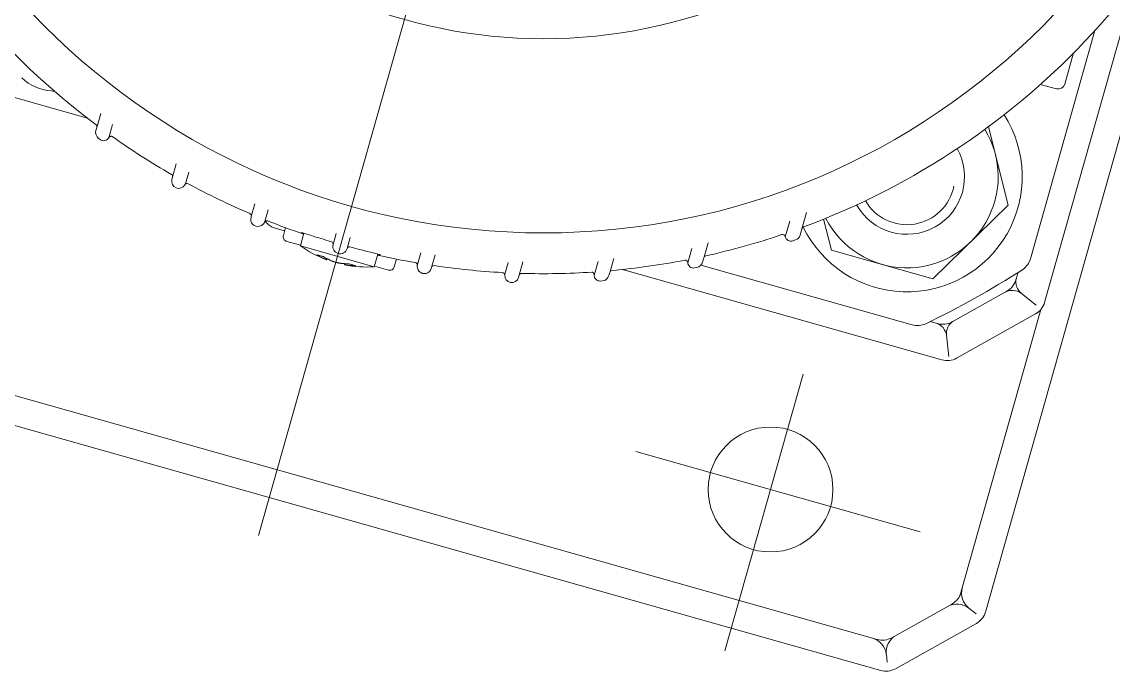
# Model space of a CAD drawing. Header units: inches. Extents: x 0 to 766, y -245 to 236.
# Drawn here: x 55.2166 to 55.3257, y -193.5756 to -193.5107 of the extents above; entities that cross this region are included whole.
import ezdxf

# ---------------------------------------------------------------- set-up
doc = ezdxf.new("R2010")
doc.units = ezdxf.units.IN
doc.header["$MEASUREMENT"] = 0
doc.layers.add('000 SOS 911 - ACCES. ACI', color=125, linetype='Continuous', lineweight=0)
doc.layers.add('000 SOS 911 - ACCESORIOS ACI', color=3, linetype='Continuous', lineweight=20)

# ---------------------------------------------------------------- blocks, each defined once
blk = doc.blocks.new('Bomba Jockey')
at = {"layer": '000 SOS 911 - ACCES. ACI', "linetype": 'Continuous'}
for p, q in [((0, 0.1091002809998827), (0, -0.108203795999998)), ((-0.0499999999997272, 0.1074513849998766), (-0.0499999999997272, 0.0775266569999076)), ((0.0661713870003951, 0.1049998930000129), (-0.0661711429997922, 0.1049998930000129)), ((-0.0675846149997597, 0.1044137359999695), (-0.0744132199997694, 0.0975853059997007)), ((-0.0662692169998991, 0.1032341469999665), (-0.066587582000011, 0.1040027269998518)), ((-0.0663418649996857, 0.1014138670000193), (-0.0714126929997292, 0.0963431689999652)), ((0.0649287109990837, 0.1019998929998565), (-0.0649279790009132, 0.1019998929998565)), ((-0.0732336189998932, 0.0962686079999458), (-0.0741094529998918, 0.0966313959997933)), ((-0.0749985349998497, 0.0962026519998745), (-0.0749985349998497, 0.0204897769999661)), ((-0.0719985350010575, 0.0949290159996963), (-0.0719985350010575, 0.0643280639997102)), ((-0.0661716310000884, 0.0899999079999816), (-0.0354147949997241, 0.0899999079999816)), ((-0.0011833250000564, 0.0795344159998877), (-0.0012420710004335, 0.0795261389998814)), ((-0.0011266470000919, 0.0795417580000049), (-0.00118354200049, 0.0795343669999511)), ((-0.0010718660000748, 0.079548122999995), (-0.0011266610003986, 0.0795416509999996)), ((-0.0010720240002229, 0.0795481039999686), (-0.0010638789999575, 0.0794132789997093)), ((-0.0010720160003075, 0.0795481839998047), (-0.0010531899997659, 0.0795510509999531)), ((-0.0010531329999139, 0.0795509570000377), (-0.0010347570005251, 0.0795535239999481)), ((-0.0010346590001973, 0.0795536040000116), (-0.0010164929999519, 0.0795559069999854)), ((-0.0010165099997721, 0.0795559869998215), (-0.0009985589999815, 0.0795580249998693)), ((-0.0009985060000872, 0.0795581549998588), (-0.0009805290001168, 0.0795599509999647)), ((-0.000980649000212, 0.0795598129998325), (-0.0009631349998926, 0.0795613179998327)), ((-0.0009629979995225, 0.0795612419999543), (-0.0009538810004415, 0.0794387169999027)), ((-0.0003948680009671, 0.0795369289999144), (-0.0004425379997883, 0.0795305449998978)), ((-0.0003480010009298, 0.0795427739999468), (-0.0003947529999095, 0.0795369019999726)), ((-0.000302701000237, 0.0795482119999633), (-0.0003482890001578, 0.0795428839999204)), ((-0.0002498949997971, 0.0795510629998262), (-0.0003025500000149, 0.0795481819998258)), ((-0.0001982710009543, 0.0795536769999217), (-0.0002499639999769, 0.0795510779998949)), ((-0.0001473760007684, 0.0795561079999061), (-0.0001981040009014, 0.0795537889998741)), ((-9.71599997683e-05, 0.0795580199996948), (-0.0001471669997954, 0.0795559719999801)), ((-4.82060008835e-05, 0.0795597759999964), (-9.72469997578e-05, 0.0795580079998217)), ((-1.620001058e-07, 0.0795612800000072), (-4.82350010316e-05, 0.0795597919998272)), ((4.81850001961e-05, 0.0795598089998748), (-1.319999683e-07, 0.0795613049999702)), ((9.73920000433e-05, 0.0795579719999751), (4.8352000249e-05, 0.07955973999969501)), ((0.0001475000003666, 0.0795560039998691), (9.74939998741e-05, 0.0795580529998006)), ((0.0001982959997804, 0.0795537199996943), (0.0001473229999647, 0.0795560489998479)), ((0.0002499379997971, 0.0795510329999161), (0.0001982450003197, 0.0795536319999428)), ((0.0003024270004062, 0.0795481419997941), (0.0002500149989828, 0.0795510099999319)), ((0.000302472000385, 0.079548222999847), (0.0003480600003058, 0.0795428959997935)), ((0.000348183999904, 0.079542796999931), (0.0003946939991692, 0.0795369559998562)), ((0.0003946659999201, 0.0795369719999144), (0.0004423360001056, 0.0795305869999083)), ((0.0009629030000724, 0.079561324999986), (0.0009537809996799999, 0.0794387399998868)), ((0.0009627639997234, 0.079561331999912), (0.0009812480002438, 0.07955971399997)), ((0.0009814870004448, 0.0795596359998854), (0.0009997059996749, 0.0795578059996842)), ((0.0009998430000451, 0.0795578540000861), (0.0010180370004491, 0.0795557869998902)), ((0.0010181779998675, 0.0795556869998109), (0.0010363430001235, 0.0795533840000644)), ((0.0010360620003667, 0.0795534859998952), (0.0010541949991421, 0.0795509419999689)), ((0.001054110000041, 0.0795509580000271), (0.0010719659999268, 0.0795482099999845)), ((0.0010720059995037, 0.0795481210000162), (0.0010638609992384, 0.0794132959999843)), ((0.0010722389997682, 0.0795481249999739), (0.0011267909994785, 0.0795416819998991)), ((0.0011267539989603, 0.0795417279998674), (0.0011834070000987, 0.07953436899993)), ((0.0011834679999083, 0.0795343649999723), (0.0012419720001162, 0.0795261219998338)), ((-0.0054999999997563, 0.0788499759999013), (-0.0039999999999054, 0.0788499759999013)), ((-0.0039999999999054, 0.0789136959999723), (-0.0039999999999054, 0.0775442499996189)), ((-0.0039999999999054, 0.0789136959999723), (0.0040000000003602, 0.0789136959999723)), ((-0.0021124390004843, 0.0793335899998056), (-0.0020310069999141, 0.0793378469998061)), ((-0.0020272229999136, 0.0793581779998931), (-0.0021123460001036, 0.0793335179998849)), ((-0.0020310140007496, 0.0793379239999013), (-0.0019490449999466, 0.0793411249997007)), ((-0.0019447099998615, 0.0793811669998377), (-0.0020275310002944, 0.0793582329999936)), ((-0.0019492169999467, 0.0793410189999122), (-0.00186696999981, 0.0793431540000711)), ((-0.0018641910000952, 0.0794023079999988), (-0.0019446979995337, 0.0793811039998218)), ((-0.0018667330009521, 0.0793431439999495), (-0.0017842199999905, 0.0793442179999602)), ((-0.0017862519998744, 0.0794216179999694), (-0.0018642169998202, 0.0794022999998561)), ((-0.0017103810009758, 0.0794392549998975), (-0.0017860000011751, 0.0794216709998636)), ((-0.0017841590001808, 0.0793443229999866), (-0.0017011510003613, 0.0793443349998597)), ((-0.0016369690001739, 0.0794554369999787), (-0.0017104010003095, 0.0794392499999503)), ((-0.0017012800012708, 0.0793442609999602), (-0.0016177910001716, 0.0793432019997908)), ((-0.0015657860003557, 0.0794702889998007), (-0.0016370180010199, 0.0794554879998941)), ((-0.0016178529995159, 0.0793432579998807), (-0.0015336520000346, 0.0793411209999704)), ((-0.0014966079997976, 0.0794835859996965), (-0.0015656329997, 0.0794701899997108)), ((-0.0015336970004682, 0.0793411119998382), (-0.0014492850000352, 0.0793379129997902)), ((-0.001430022999557, 0.0794958729998143), (-0.0014967819997764, 0.0794836389998182)), ((-0.0014490519997707, 0.0793378589999065), (-0.0013639540006807, 0.0793335829998796)), ((-0.0013650729997607, 0.0795069929999954), (-0.0014297960010481, 0.0794958619999307)), ((-0.00130243500098, 0.0795170159999543), (-0.0013651179997396, 0.0795070079998368)), ((-0.0012872179995611, 0.0793553399998928), (-0.0013640410002154, 0.0793336219999219)), ((-0.0012421580008777, 0.0795260869997492), (-0.0013027590002821, 0.0795169969999279)), ((-0.0012129120000282, 0.0793755659994986), (-0.0012873519985988, 0.0793553039998187)), ((-0.0011408879995543, 0.0793945169998551), (-0.0012129369997638, 0.0793757110000115)), ((-0.0010709770003814, 0.0794117030000052), (-0.0011408810009925, 0.079394369000056)), ((-0.0010033339999609, 0.0794275929999913), (-0.0010710660008044, 0.0794116619999841)), ((-0.0009381879995089999, 0.0794422309998026), (-0.0010034479996648, 0.0794275349999225)), ((-0.0008753929996601, 0.07945580899991), (-0.0009381720001329, 0.0794423319998714)), ((-0.0008145480010171, 0.0794681239997317), (-0.0008753179995438, 0.0794557789999999)), ((-0.0007557220005765, 0.079479500999696), (-0.0008144399998855, 0.0794680999999855)), ((-0.0006995119997555, 0.0794898839999405), (-0.0007559290002064, 0.0794794519999869)), ((-0.0006448490003095, 0.0794995109999945), (-0.0006994430009399, 0.0794899800000621)), ((-0.0005921179995312, 0.0795083079999586), (-0.0006451010003730001, 0.0794994929999575)), ((-0.0005408550009633, 0.0795163020000018), (-0.0005919779996475, 0.0795082199999797)), ((-0.0004912960007459, 0.0795237849999921), (-0.0005410410003606, 0.0795163799998591)), ((-0.0004424349999681, 0.0795305669998925), (-0.0004910260008728, 0.0795237059996907)), ((0.000442705000296, 0.0795304819998819), (0.0004912950003018, 0.0795236219998969)), ((0.0004908839991913, 0.0795238159998917), (0.0005406289997154, 0.0795164099999966)), ((0.0005410459998529, 0.0795162869999331), (0.0005921689999013, 0.079508204999911)), ((0.0005921880001551, 0.0795082649999586), (0.0006449300003624, 0.0794994899999892)), ((0.0006448939998336, 0.0794994559998941), (0.0006994880000093, 0.0794899259999511)), ((0.0006993939991844, 0.0794898740000463), (0.0007560509993709, 0.0794793979998758)), ((0.0007559759997093, 0.0794795449999128), (0.0008144539997375, 0.0794681899999432)), ((0.0008144879998326, 0.0794680579997476), (0.0008750189990678, 0.0794557619999523)), ((0.0008752070002629, 0.0794557239998994), (0.0009379859998262, 0.0794422469998608)), ((0.0009382070002175, 0.0794422110000142), (0.0010034670003733, 0.0794275149999066)), ((0.0010033379999186, 0.0794275609998749), (0.0010708330000853, 0.0794116859999576)), ((0.0010709429998315, 0.0794116799997937), (0.0011406109997552, 0.0793944049999027)), ((0.0011405019990889, 0.07939444399994501), (0.0012127869990763, 0.07937557699983701)), ((0.0012129030001233, 0.0793755049999163), (0.0012871079998149, 0.0793553070000144)), ((0.0012419659997249, 0.0795261470000242), (0.0013025670004936, 0.0795170569999755)), ((0.0012873839996246, 0.0793551979998029), (0.0013639720004903, 0.0793335459998161)), ((0.0013028589996793, 0.0795170099997904), (0.001365301000078, 0.0795070399999531)), ((0.0013641280002048, 0.0793335659996046), (0.0014492250002149, 0.0793378379999013)), ((0.0013652219990945, 0.0795070290000695), (0.0014299459999165, 0.0794958980000047)), ((0.0014298249989224, 0.0794958939998196), (0.0014965839995966, 0.0794836590000614)), ((0.0014492730001621, 0.0793378799999118), (0.0015339300002779, 0.0793410869998752)), ((0.0014967889997024, 0.0794835350000085), (0.0015658130000702, 0.0794701400000122)), ((0.0015335169991886, 0.0793411209999704), (0.0016177180000341, 0.0793432579998807)), ((0.0015655979996154, 0.0794702499999858), (0.0016368309993595, 0.0794554490000792)), ((0.0016178149999178, 0.0793432569998913), (0.0017013049987327, 0.0793443169998227)), ((0.0016370189996451, 0.0794554729998254), (0.0017104520002249, 0.0794392860000244)), ((0.0017013939996104, 0.0793443039999602), (0.0017841580001914, 0.0793442909998703)), ((0.0017103909995058, 0.0794393310000032), (0.0017862479994619, 0.0794216909998795)), ((0.0017839480001385, 0.0793443959998967), (0.0018664600002012, 0.0793433209998966)), ((0.0017861229998744, 0.0794216819999747), (0.0018643239995981, 0.0794023049998032)), ((0.001864368999577, 0.0794022929999301), (0.0019446389992481, 0.0793811510000069)), ((0.0018666159999157, 0.0793431769998279), (0.001948863999587, 0.0793410419998963)), ((0.0019443720002528, 0.07938125999999099), (0.0020271930002309, 0.079358326999909)), ((0.0019486370001687, 0.0793411349998223), (0.0020306060000621, 0.0793379339997955)), ((0.0020273979998819, 0.0793582059998244), (0.0021122870002728, 0.0793336149999959)), ((0.0020306889996391, 0.0793379299998378), (0.0021121209997546, 0.0793336749998162)), ((0.0040000000003602, 0.0789136959999723), (0.0040000000003602, 0.0775442499996189)), ((0.0040000000003602, 0.0788499759999013), (0.005500000000210999, 0.0788499759999013)), ((-0.0097499999997126, 0.0773621829998774), (-0.0097499999997126, 0.0774641109999266)), ((-0.0097499999997126, 0.0759816279999086), (-0.0097499999997126, 0.0773621829998774)), ((-0.0082593849997465, 0.0762090789999093), (-0.0082592279995879, 0.0774640219999583)), ((-0.0059999999998581, 0.07750884999973101), (-0.0059999999998581, 0.0783499759997994)), ((-0.0042412299999342, 0.0775416079998195), (-0.0042500649997237, 0.0775434919999043)), ((-0.0042498170000727, 0.0775433999997404), (-0.004241009999987, 0.0775463169998147)), ((-0.0042410479995851, 0.0775464339997143), (-0.0042139830011365, 0.077550323999958)), ((-0.0042142090005655, 0.0775405889999092), (-0.0042410479995851, 0.0775415319999411)), ((-0.0042142620004597, 0.0775503029999527), (-0.0041691050000736, 0.0775550909997946)), ((-0.0041692600011629, 0.07754064000005201), (-0.0042141819999415, 0.0775406329998987)), ((-0.0041061369997806, 0.0775416959997983), (-0.0041693610000948, 0.0775406819998352)), ((-0.0041689619997669, 0.07755501199994799), (-0.0041055040001083, 0.0775607929999751)), ((-0.0039247780009646, 0.0775463209999998), (-0.0041061140009333, 0.0775416199999199)), ((-0.0041054240004996, 0.0775608429999011), (-0.0040234220005004, 0.0775675519998913)), ((-0.0040235249998659, 0.0775675439999759), (-0.0040001510001275, 0.0775692669999444)), ((-0.0031923960009408, 0.0775696229998175), (-0.0039249340002243, 0.0775462429999152)), ((-0.0028046060006091, 0.0775811529999828), (-0.003192374000264001, 0.0775696260000132)), ((-0.0023681160000706, 0.0775928440000371), (-0.0028044840000803, 0.0775811910000357)), ((-0.0018828050010598, 0.0776037470000119), (-0.0023682799997005, 0.0775928870000371)), ((-0.0016261090008811, 0.0776085279999279), (-0.0018824129997483, 0.0776037660000384)), ((-0.0013624610000988, 0.077612734000013), (-0.0016261000000668, 0.0776085779998539)), ((-0.0009963769998649, 0.0776172469998073), (-0.0013625599999614, 0.0776127319998068)), ((-0.0007493640000575, 0.0778588879998097), (-0.0007493670000258, 0.0766523449997294)), ((0.0007493670004806, 0.0766523449997294), (0.000749363999148, 0.0778588879998097)), ((0.0013603379998131, 0.0776127069998438), (0.0009963520001293, 0.077617189999728)), ((0.0016237179993368, 0.0776086129999385), (0.0013603229999717, 0.0776127599999654)), ((0.0018803770003615, 0.0776037699999961), (0.0016238299999714, 0.0776085319998856)), ((0.0023669080001127, 0.0775929129999895), (0.0018804579999596, 0.0776037850000648)), ((0.0028041509999639, 0.0775812379999934), (0.0023668069989071, 0.0775929129999895)), ((0.0031920709998303, 0.0775697599999603), (0.0028040589995726, 0.0775812929998665)), ((0.0039239920001819, 0.0775463410000157), (0.003191942999365, 0.0775697089998175)), ((0.0041056000000026, 0.077541655999994), (0.0039240209994205, 0.0775463719999152)), ((0.0040000130002227, 0.0775692719998915), (0.0040243610001198, 0.0775674749997961)), ((0.0040245049999612, 0.077567469999849), (0.0041062629998123, 0.0775607769999169)), ((0.0041691960000207, 0.0775405929998669), (0.0041054829998757, 0.0775416189999305)), ((0.0041059750001295, 0.0775607999999011), (0.0041694320002534, 0.07755501199994799)), ((0.0042142209990743, 0.0775405659999251), (0.0041690550001476, 0.0775405760000467)), ((0.0041694239998833, 0.0775549410000167), (0.0042143370001213, 0.0775501690000056)), ((0.0042411199988237, 0.0775415479999993), (0.004214280999804001, 0.0775406099999145)), ((0.0042143439991378, 0.07755026299992099), (0.0042411670001457, 0.0775463999996191)), ((0.0042499200003476, 0.0775434170000153), (0.004241082999215, 0.0775415429998248)), ((0.0042411139997967, 0.0775463999996191), (0.0042499189999035, 0.0775434790000418)), ((0.0060000000003129, 0.07750884999973101), (0.0060000000003129, 0.0783499759997994)), ((0.0071191409997482, 0.0778499759996976), (0.0060000000003129, 0.0778499759996976)), ((0.0072387650002383, 0.0778452969998398), (0.0071189849991242, 0.0778500009998879)), ((0.0073574500001996, 0.0778313069999968), (0.0072388829998999, 0.0778452590000143)), ((0.0074750789999598, 0.0778081559994917), (0.0073574770003688, 0.0778313769999386)), ((0.0075920379999843, 0.0777756039999531), (0.0074751459992513, 0.0778081489997931)), ((0.0077077859991732, 0.0777337769998212), (0.0075918139996247, 0.07777562399996901)), ((0.0078217020004558, 0.0776828690000002), (0.0077078050003365, 0.0777337750000697)), ((0.0079334009997183, 0.0776229149998926), (0.0078215479998107, 0.0776829649998945)), ((0.0080431050000698, 0.0775537979998262), (0.0079333959997712, 0.0776228629999878)), ((0.0081497229994056, 0.0774761669999862), (0.0080431870001121, 0.0775538249999954)), ((0.0081970939995699, 0.0774366399998598), (0.0081496870002411, 0.0774762359999386)), ((0.0082594689997677, 0.0762090939997506), (0.0082593119991543, 0.0774640380000165)), ((0.0097500000001673, 0.0773621829998774), (0.0097500000001673, 0.0774641109999266)), ((0.0097500000001673, 0.0759816279999086), (0.0097500000001673, 0.0773621829998774)), ((-0.0187499999997272, 0.0756553339999755), (-0.0187499999997272, 0.0758745119999276)), ((-0.0187499999997272, 0.07422320599971499), (-0.0187499999997272, 0.0756553339999755)), ((-0.0172786629996153, 0.0746819029998278), (-0.0172780640000383, 0.0759525319997465)), ((0.0172787320002499, 0.0746819029998278), (0.0172781330002181, 0.0759525319997465)), ((0.0187500000001819, 0.0756553339999755), (0.0187500000001819, 0.0758745119999276)), ((0.0187500000001819, 0.07422320599971499), (0.0187500000001819, 0.0756553339999755)), ((-0.02705656299986, 0.073935180999797), (-0.0272598240007938, 0.0738604809998833)), ((0.0270564970001033, 0.0739352869998129), (0.0272599870004342, 0.0738605019998886)), ((-0.0277500090001013, 0.0728097849998903), (-0.0277498330010531, 0.0728183900000659)), ((-0.0277499999997417, 0.072811707000028), (-0.0277499999997417, 0.0731569820000004)), ((-0.0262670129995968, 0.0720642279998174), (-0.0262663060002524, 0.0735108219998892)), ((-0.0262652490000619, 0.0735057790000155), (-0.0262541010001769, 0.0734712159996889)), ((-0.0262539570007903, 0.0734713509998528), (-0.0262390860007145, 0.0734390909999547)), ((-0.0262390620000588, 0.0734390969998913), (-0.0262209689999509, 0.0734095249999882)), ((-0.0262211770004797, 0.0734094079998613), (-0.0262004319997686, 0.0733828610000273)), ((-0.026200131999758, 0.0733828019999692), (-0.0261770760007494, 0.0733592510000563)), ((-0.0261769670005379, 0.0733592510000563), (-0.0261522480009262, 0.0733389579997947)), ((-0.02615236299971, 0.0733389239999269), (-0.026126462999855, 0.0733218789998773)), ((-0.0261264050009231, 0.0733218899999884), (-0.0260995510002431, 0.0733079130000078)), ((-0.0260996279998835, 0.0733079369999814), (-0.0260726569999861, 0.0732971379998162)), ((-0.0260728160001236, 0.0732971349998479), (-0.0260470610000994, 0.0732895279998047)), ((-0.0260469049999301, 0.0732896209999581), (-0.0260229810000965, 0.0732847509998464)), ((-0.0260227540002234, 0.0732845850000104), (-0.0260007010001573, 0.073281889999862)), ((-0.0260007890001361, 0.0732819239999572), (-0.0259812829995099, 0.0732809339999676)), ((-0.0259811820001232, 0.0732809520000046), (-0.0259653140001319, 0.0732811059999676)), ((-0.0259653460002483, 0.0732810999998037), (-0.0259524290008813, 0.0732818729998144)), ((-0.0259523869999612, 0.07328187600001), (-0.0259419430008165, 0.0732829409998885)), ((0.0259523599988825, 0.0732819089998884), (0.0259419159997378, 0.0732829739999943)), ((0.0259654039996349, 0.0732811119999042), (0.0259524870002679, 0.0732818849999148)), ((0.0259811870000704, 0.0732809060000364), (0.0259653189996243, 0.0732810599999994)), ((0.0260006929993324, 0.0732819029999519), (0.0259811859991714, 0.0732809129999623)), ((0.0260230000003503, 0.0732846609998887), (0.026000705000115, 0.0732819369998197)), ((0.0260470020002686, 0.0732896409999739), (0.0260228389997792, 0.0732847219999258)), ((0.0260728079992987, 0.073297163999996), (0.0260470520001945, 0.0732895569999528)), ((0.0260997659997884, 0.0733080249999603), (0.0260727950003457, 0.0732972249998056)), ((0.0261264860000665, 0.0733219149999513), (0.0260998489998201, 0.0733080509996853)), ((0.0261522489995514, 0.0733389590000115), (0.0261263489996964, 0.0733219139999619)), ((0.0261771689993111, 0.0733593179998025), (0.0261523550002494, 0.0733389469999111)), ((0.0262001759997475, 0.0733827599999586), (0.0261771189998399, 0.0733592079998289)), ((0.0262208100002681, 0.0734094819999882), (0.0262000639991129, 0.0733829349999269)), ((0.0262389489998896, 0.0734390590000658), (0.0262208559997816, 0.0734094869999353)), ((0.02625394100005, 0.0734712070000114), (0.0262390699999742, 0.073438946999886)), ((0.0262651859998187, 0.0735057829999732), (0.0262540569988232, 0.0734712779999427)), ((0.026266926999142, 0.0720642279998174), (0.0262662200002524, 0.0735108219998892)), ((0.0277500000001965, 0.072811707000028), (0.0277500000001965, 0.0731569820000004)), ((0.0277503009997418, 0.0728098369997952), (0.0277501259997735, 0.0728184409999813)), ((-0.0632553610003015, 0.0695757409998805), (-0.0640988440000001, 0.0716120619999856)), ((-0.0634982910000872, 0.0721635129998504), (-0.0289316410003266, 0.0721635129998504)), ((-0.0277499999997417, 0.0713014529999327), (-0.0277499999997417, 0.0727028809997137)), ((0.0277500000001965, 0.0713014529999327), (0.0277500000001965, 0.0727028809997137)), ((0.0289316409998719, 0.0721635129998504), (0.0634992680002142, 0.0721635129998504)), ((-0.0649125110003297, 0.0715777379998599), (-0.0715771999998651, 0.0649130499998592)), ((-0.0366660160002539, 0.0694996639999772), (-0.059531006000725, 0.0694996639999772)), ((-0.0361188310007492, 0.0699564510000528), (-0.0363466290004908, 0.0698383530000228)), ((-0.0352899260001323, 0.0681007759999375), (-0.0352884029998677, 0.0696310480000193)), ((-0.0620427249996283, 0.0686499939999976), (-0.0612485349997769, 0.0686499939999976)), ((-0.0367499999997563, 0.068674498999826), (-0.0367499999997563, 0.0691428220000034)), ((-0.0367499999997563, 0.0670613400000093), (-0.0367499999997563, 0.0685750119998829)), ((-0.0634571249997862, 0.0680642150000495), (-0.0680636770007368, 0.0634576630000083)), ((-0.0695753929999228, 0.0632553309997093), (-0.0713791680009308, 0.0640024809999886)), ((-0.0657713140008127, 0.0548015290000876), (-0.0602865189998738, 0.0643014709999079)), ((-0.0493168949997198, 0.0643015749999449), (-0.0602866210001594, 0.0643015749999449)), ((-0.0476576840001144, 0.0614277099998617), (-0.0493169249998573, 0.0643015989999185)), ((-0.0457499999997708, 0.0630138550000083), (-0.0457499999997708, 0.0636862789999668)), ((-0.0451947349997681, 0.0644662709999011), (-0.0454331150012877, 0.0642984929997965)), ((-0.0443248440001298, 0.0625964029998158), (-0.0443220429997382, 0.0642599139998765)), ((-0.0721633299999667, 0.0289320979998138), (-0.0721633299999667, 0.0634987789999286)), ((-0.0457499999997708, 0.0612282709998908), (-0.0457499999997708, 0.0630138550000083)), ((-0.0686499019998337, 0.0612488709998615), (-0.0686499019998337, 0.0620433349999985)), ((-0.0695017090001784, 0.0595289609998417), (-0.0695017090001784, 0.0348442689999047)), ((-0.0615532070000882, 0.0474954609999259), (-0.0657714070007387, 0.0548015989998021)), ((-0.0679999999997563, 0.0376829219999309), (-0.0679999999997563, 0.0410620119998839)), ((-0.0673123860010492, 0.0417620149999039), (-0.0655528879997291, 0.0417927249998229))]:
    blk.add_line(p, q, dxfattribs=at)
for centre, radius in [((-0.0499992679997377, 0.0899999849998494), 0.0065), ((-1.7090001165e-06, 0), 0.0735), ((0, 0), 0.053288105)]:
    blk.add_circle(centre, radius, dxfattribs=at)
for centre, radius, start, end in [((-0.0661699219999719, 0.1029999689994838), 0.002, 90.00001799917845, 134.9951940004089), ((-0.0681157229996643, 0.1024693760000446), 0.002, 315.0002909997554, 22.50004500009622), ((-0.0644201660002182, 0.1039999540000736), 0.002, 202.5008629999432, 270.0006379999184), ((-0.0649274899997181, 0.0999999690000095), 0.002, 90.00034600036832, 134.999479999808), ((-0.072998534999897, 0.0961714779998602), 0.002, 134.9992370000552, 180), ((-0.0724685060004049, 0.0981165619998592), 0.002, 247.5046170006343, 315.0027320000206), ((-0.0739992679996249, 0.0944210819998261), 0.002, 359.9997629999997, 67.49312400068771), ((-0.0699982910000472, 0.0949290619998919), 0.002, 134.999527000272, 180), ((0, 0.0675999759998831), 0.012, 94.60256800033802, 109.4712209996495), ((0, 0.0675999759998831), 0.012, 70.52878100044958, 84.87284800067802), ((-0.0054999999997563, 0.0783499759997994), 0.0005, 89.99999099957702, 180), ((0, 0.0778588869998203), 0.000749358, 0.0001180000092704, 180), ((0.005500000000210999, 0.0783499759997994), 0.0005, 359.9999949999994, 90.00000399945847), ((-0.0100100099998599, 0.0773621829998774), 0.00026, 277.3635749998565, 359.9999910000068), ((-0.009004639000068001, 0.0774641109999266), 0.000745368, 359.9928639999981, 180), ((-0.0080078119999598, 0.0775949709998258), 0.00026, 187.4719980000866, 275.9019959996322), ((0, 0), 0.077747101, 92.94910900056473, 95.91236000052855), ((-0.0009995120003623, 0.0778672489996097), 0.00025, 270.6993869994823, 359.9999910000068), ((0.0009995120003623, 0.077867126000001), 0.00025, 179.9999890000041, 269.3004550003384), ((0, 0), 0.077747101, 84.08748500038696, 87.05089300014644), ((0.0080078120004146, 0.0775949709998258), 0.00026, 264.0980090001644, 352.5279829999515), ((0.0090046389996132, 0.0774641109999266), 0.000745368, 359.9999949999994, 180), ((0.0100100100003147, 0.0773621829998774), 0.00026, 180.0000090000061, 262.6364170003885), ((-0.0180141599998933, 0.0758881229999133), 0.000735979, 13.57466799983503, 180), ((0, 0), 0.077747101, 97.35301000011492, 102.621961999656), ((0, 0), 0.077747101, 77.37803999956142, 82.64699199980213), ((0.0180141600003481, 0.0758881229999133), 0.000735979, 359.9999949999994, 166.4253289999337), ((0, 0), 0.077747101, 104.1047750005711, 109.5062870003933), ((-0.0190100099998745, 0.0756553339999755), 0.00026, 284.1047799992428, 359.9999910000068), ((-0.0170458979996511, 0.0761218869999993), 0.00026, 193.5794440000043, 282.6219739997634), ((0.0170458980001058, 0.0761218869999993), 0.00026, 257.378030999881, 346.4205370001972), ((0.0190100100003292, 0.0756553339999755), 0.00026, 180.0000090000061, 255.8952249994288), ((0, 0), 0.077747101, 70.4937150000847, 75.89522700076553), ((-0.0270000000000437, 0.0731569820000004), 0.00075, 110.2589329996053, 180), ((-0.0268500979996134, 0.0733718869998938), 0.0006, 13.39548499982656, 110.101148999448), ((0.0268500980000681, 0.0733718869998938), 0.0006, 69.89885300003236, 166.6045129999865), ((0.0270000000000437, 0.0731569820000004), 0.00075, 0.0015520000026626, 69.74106900006757), ((-0.0280200199999854, 0.072811707000028), 0.00027, 291.0412469996932, 359.9999910000068), ((0.0280200199999854, 0.072811707000028), 0.00027, 180.0000090000061, 248.9587440006354), ((-0.0634982910000872, 0.0701635129998977), 0.002, 90.00039999957129, 135.0002649994586), ((0, 0), 0.077747101, 111.0481480000981, 116.6821180001556), ((0, 0), 0.077747101, 291.015699000093, 68.9844409998913), ((0.0493432619991836, -0.0079347530001996), 0.08, 101.5391099992969, 101.7748129996355), ((0.0343405759990674, 0.0655493769997975), 0.005, 62.35042899938264, 101.5391099992969), ((-0.0646406249998108, 0.0690019379999285), 0.0015, 314.9998539997126, 22.50037299980468), ((-0.0618688960003056, 0.0701499940000758), 0.0015, 202.5002279999935, 269.9998180002006), ((-0.059531006000725, 0.0674996639997971), 0.002, 89.99997699985698, 131.4096010004846), ((-0.0359499510000205, 0.0691428220000034), 0.0008, 117.3998070002944, 180), ((-0.0358427730011499, 0.0694237669999893), 0.0006, 18.75199299987606, 117.401829000325), ((-0.0350283200000377, 0.0697002559998055), 0.00026, 198.75385899977, 296.6733319994775), ((-1.7090001165e-06, 0), 0.092, 131.4096179997382, 138.5903729998665), ((-0.0620427249996283, 0.0666499939998175), 0.002, 90.00039999957129, 135.0002819997811), ((0, 0), 0.077747101, 118.3275509997334, 124.4053340005524), ((-0.0370200200009094, 0.068674498999826), 0.00027, 298.337576000474, 359.9999910000068), ((-0.0548015140002463, 0.054801604999966), 0.012, 41.738789000324, 228.2611059997577), ((-0.0701628420001725, 0.0634987789999286), 0.002, 135.0000500001069, 180), ((-0.0548017580008491, 0.0548015750000559), 0.0095, 42.9731000002575, 227.027084999826), ((-0.0450000000000728, 0.0636862789999668), 0.00075, 125.1360309997352, 180), ((-0.0448488769998221, 0.0639393919998383), 0.00063, 27.98498799985061, 125.1343610004829), ((-0.0440717769997718, 0.0643523559999721), 0.00025, 207.986907999683, 304.404040999521), ((0, 0), 0.077747101, 126.1590530005853, 233.8804899999623), ((-0.0690014649999284, 0.0646412049998162), 0.0015, 247.4995360005102, 314.9993450005298), ((-0.0701494140002979, 0.0618695679997927), 0.0015, 359.9998720000028, 67.50044600004496), ((-0.0666494140004943, 0.06204342699993499), 0.002, 135.0003369996629, 180), ((-0.0460500490007689, 0.0630138550000083), 0.0003, 306.1542089997642, 359.9999910000068), ((-0.0675017090002257, 0.0595289609998417), 0.002, 138.5903899998677, 180), ((-0.0548015140002463, 0.054801604999966), 0.006, 45.13475900025816, 224.8651359999092), ((-0.0548015140002463, 0.054801604999966), 0.005, 45.97498199980802, 184.455448999943), ((-0.0673000490005507, 0.0410621339997306), 0.0007, 90.99998499985216, 180)]:
    blk.add_arc(centre, radius, start, end, dxfattribs=at)

msp = doc.modelspace()

# ---------------------------------------------------------------- block references
at = {"layer": '000 SOS 911 - ACCESORIOS ACI', "color": 30, "xscale": 0.9600000000000001, "yscale": 0.9600000000000001, "zscale": 0.9600000000000001, "rotation": 164.2139988296182}
msp.add_blockref('Bomba Jockey', (55.26872406882393, -193.4612574678745, -2.610023710192232e-06), dxfattribs=at)

doc.saveas('drawing.dxf')
